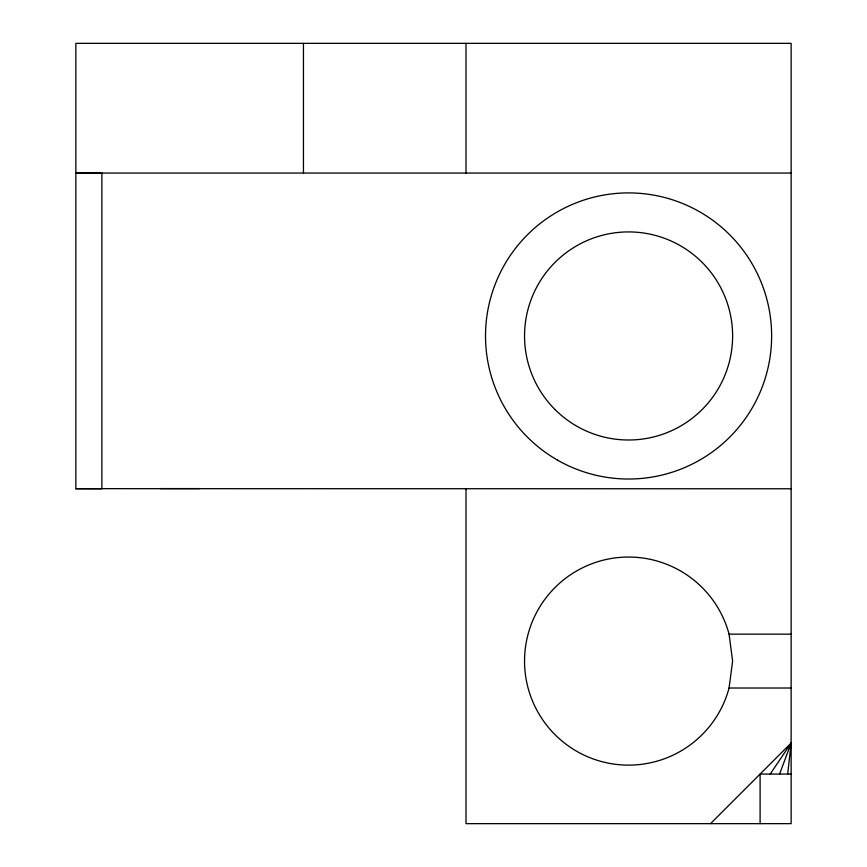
<?xml version="1.0" encoding="UTF-8"?>
<svg xmlns="http://www.w3.org/2000/svg" width="867" height="867" viewBox="0 0 867 867"><rect width="100%" height="100%" fill="white"/><g stroke="black" fill="none" stroke-linecap="round" stroke-linejoin="round"><path stroke-width="1.3" d="M787.691 774.058L791.138 743.019L710.507 823.65M729.071 688.019L732.615 661.087L729.071 634.156A104.04 104.04 0 0 0 568.904 575.861A104.04 104.04 0 0 0 568.904 746.314A104.04 104.04 0 0 0 729.071 688.019L791.138 688.019M779.606 774.058L791.138 743.019L770.199 774.058M791.138 173.053L75.862 173.053L101.873 173.053L101.873 488.771L75.862 488.76L75.862 43.35L791.138 43.35L791.138 823.65L466.012 823.65L466.012 488.771M160.46 488.587L199.475 488.587M75.862 488.663L791.138 488.771M729.071 634.156L791.138 634.156M791.138 774.058L760.099 774.058L760.099 823.65M466.012 43.35L466.012 173.053M303.45 43.35L303.45 173.053M555.01 409.527A104.04 104.04 0 0 0 729.071 362.894A104.04 104.04 0 0 0 601.644 235.466A104.04 104.04 0 0 0 555.01 409.527M557.048 459.857A143.055 143.055 0 0 0 771.63 335.962A143.055 143.055 0 0 0 557.048 212.068A143.055 143.055 0 0 0 557.048 459.857"/></g></svg>
